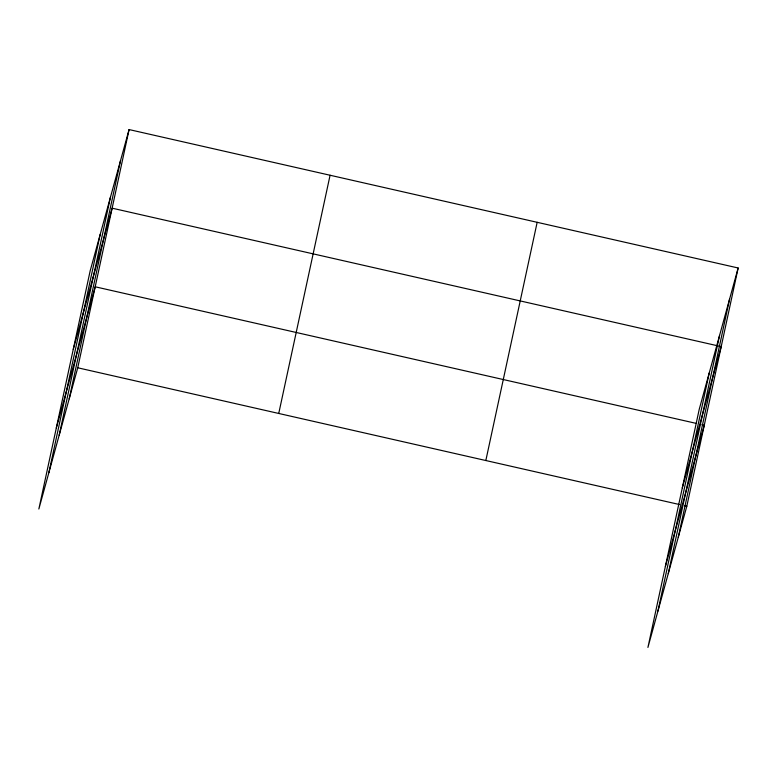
<?xml version="1.0" encoding="UTF-8"?>
<svg xmlns="http://www.w3.org/2000/svg" width="777" height="777" viewBox="0 0 777 777"><rect width="100%" height="100%" fill="white"/><g stroke="black" fill="none" stroke-linecap="round" stroke-linejoin="round"><path stroke-width="1.17" d="M48.864 472.659L100.194 234.44M59.178 435.207L110.509 196.989M69.192 398.854L120.522 160.635M129.079 129.565L90.181 270.794L38.85 509.013L77.749 367.783L129.079 129.565L738.15 267.987L686.819 506.206L647.921 647.435L699.251 409.217L738.15 267.987M278.739 413.471L330.079 175.243M485.829 460.528L537.16 222.309M657.934 611.081L709.265 372.863M668.249 573.63L719.58 335.411M678.263 537.276L729.593 299.058M73.242 349.407L112.141 208.178L721.211 346.6L682.313 487.83M56.303 428.02L95.202 286.791L695.998 423.339M665.374 566.443L704.273 425.213L701.903 424.679M77.749 367.783L679.72 504.594M684.45 505.672L686.819 506.206"/></g></svg>
